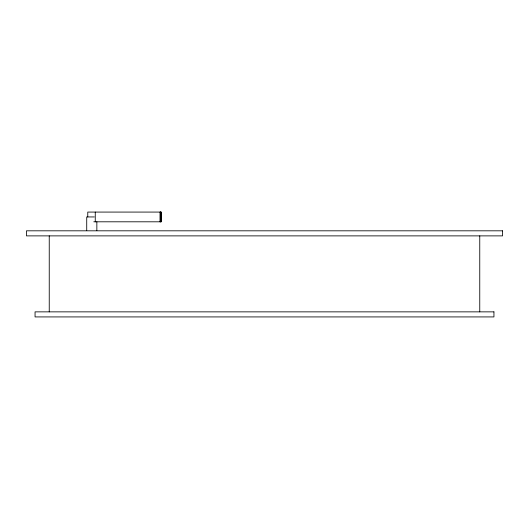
<?xml version="1.0" encoding="UTF-8"?>
<svg xmlns="http://www.w3.org/2000/svg" width="529" height="529" viewBox="0 0 529 529"><rect width="100%" height="100%" fill="white"/><g stroke="black" fill="none" stroke-linecap="round" stroke-linejoin="round"><path stroke-width="0.79" d="M94.321 216.943L86.723 216.943L86.723 230.578M93.765 221.803L161.107 221.803L161.107 212.076L87.761 212.076L87.761 216.943M479.757 235.881L479.757 311.859M161.054 212.076L161.054 221.803M160.909 212.076L160.909 221.803M160.677 212.076L160.677 221.803M160.373 212.076L160.373 221.803M160.036 212.076L160.036 221.803M96.853 221.757L96.853 230.578M95.26 212.076L95.26 221.803M49.243 235.881L49.243 311.859M502.55 230.816L26.45 230.816L26.45 235.881L502.55 235.881L502.55 230.816M493.941 311.859L35.059 311.859L35.059 316.924L493.941 316.924L493.941 311.859"/></g></svg>
